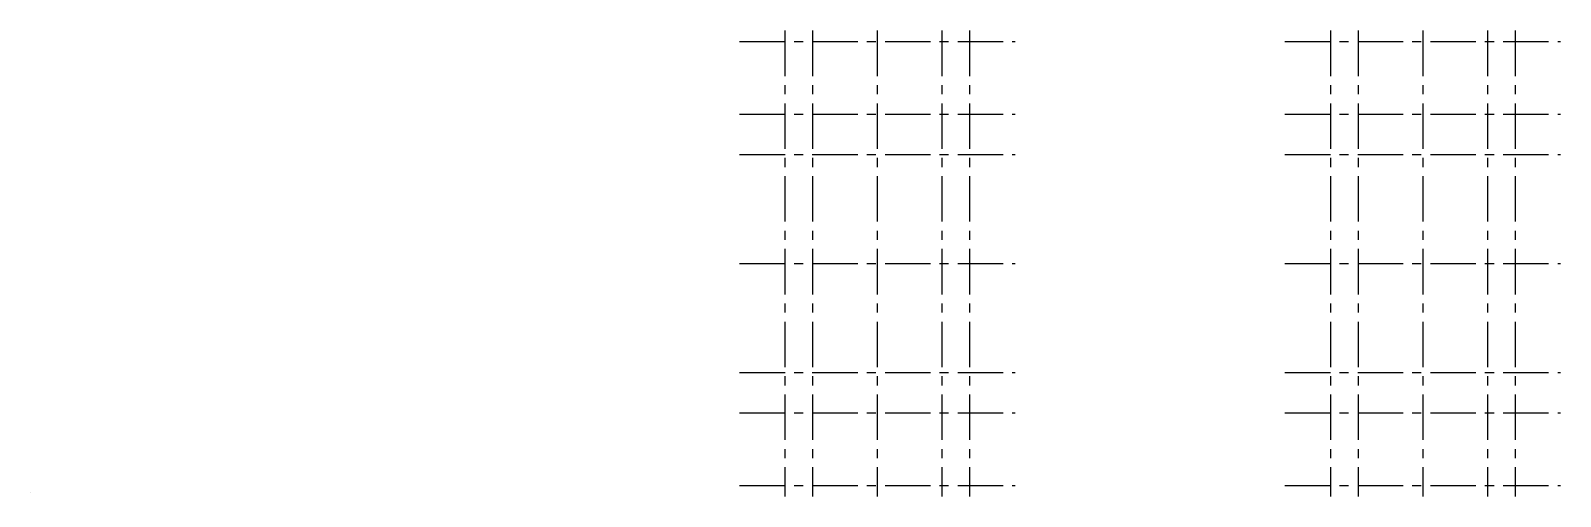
# Model space of a CAD drawing. Extents: x -195 to 226, y 0 to 128.
import ezdxf

# ---------------------------------------------------------------- set-up
doc = ezdxf.new("R2010")
doc.units = 0
doc.header["$LTSCALE"] = 10
doc.header["$MEASUREMENT"] = 0
doc.linetypes.add('CENTER', pattern=[2, 1.25, -0.25, 0.25, -0.25])
doc.layers.get('0').update_dxf_attribs({"linetype": 'CONTINUOUS'})

msp = doc.modelspace()

# ---------------------------------------------------------------- linework, layer by layer
at = {"color": 1, "linetype": 'CENTER'}
for p, q in [((12.475, 128), (12.475, 0)), ((20.095, 128), (20.095, 0)), ((37.875, 128), (37.875, 0)), ((55.655, 128), (55.655, 0)), ((63.275, 128), (63.275, 0)), ((162.475, 128), (162.475, 0)), ((170.095, 128), (170.095, 0)), ((187.875, 128), (187.875, 0)), ((205.655, 128), (205.655, 0)), ((213.275, 128), (213.275, 0)), ((0, 125), (75.75, 125)), ((150, 125), (225.75, 125)), ((0, 105), (75.75, 105)), ((150, 105), (225.75, 105)), ((0, 94), (75.75, 94)), ((150, 94), (225.75, 94)), ((0, 64), (75.75, 64)), ((150, 64), (225.75, 64)), ((0, 34), (75.75, 34)), ((150, 34), (225.75, 34)), ((0, 23), (75.75, 23)), ((150, 23), (225.75, 23)), ((0, 3), (75.75, 3)), ((150, 3), (225.75, 3))]:
    msp.add_line(p, q, dxfattribs=at)
at = {"color": 1, "linetype": 'CENTER', "extrusion": (0, 1, 0)}
msp.add_line((-195, 1, -174.75), (-195, 1, -225.25), dxfattribs=at)

doc.saveas('drawing.dxf')
